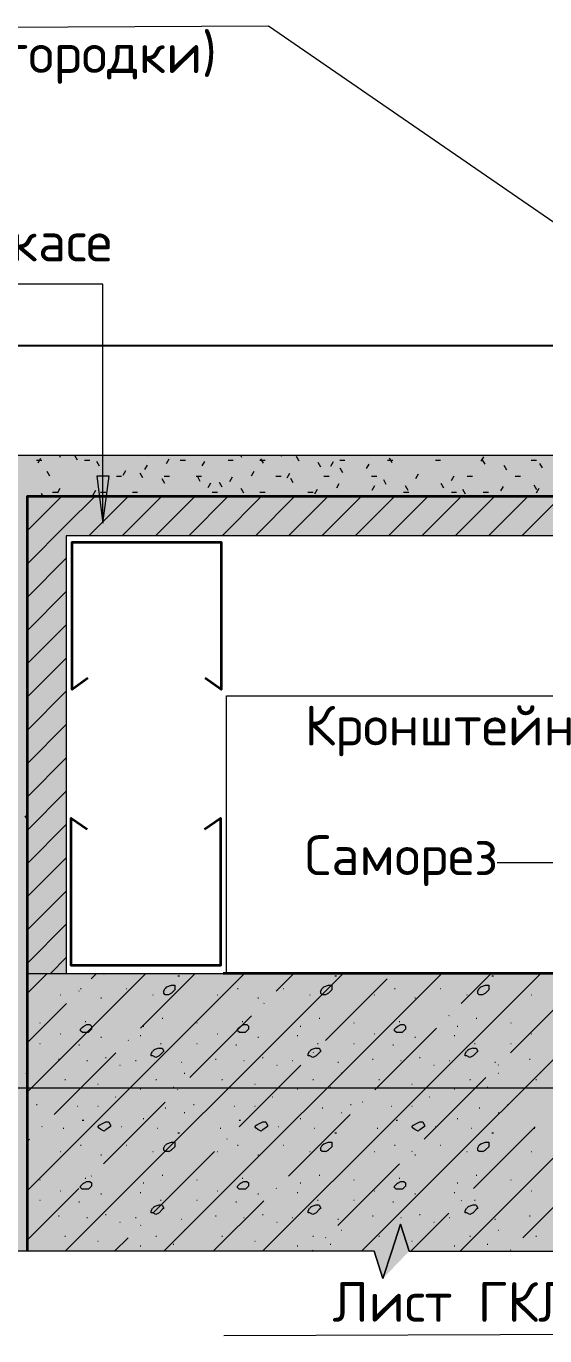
# Model space of a CAD drawing. Header units: millimetres. Extents: x -7839 to 81213, y -1545 to 30369.
# Drawn here: x 75346 to 77349, y 7156 to 12217 of the extents above; entities that cross this region are included whole.
import ezdxf

# ---------------------------------------------------------------- set-up
doc = ezdxf.new("R2010")
doc.units = ezdxf.units.MM
doc.layers.add('PDF _Геометрия', color=7, linetype='Continuous')
doc.layers.add('PDF _Текст', color=7, linetype='Continuous')
doc.layers.add('PDF _Сплошная заливка', color=7, linetype='Continuous', true_color=0xffffff)
doc.styles.add('PDF ISOCPEUR', font='isocpeur.ttf')

msp = doc.modelspace()

# ---------------------------------------------------------------- hatches: boundary and pattern name
at = {"layer": 'PDF _Сплошная заливка', "lineweight": 25, "transparency": 33554559}
for points in [[(79430.917, 10801.581), (79470.956, 10801.581), (79470.956, 10981.864), (80974.053, 10981.864), (80974.053, 10983.503), (72542.3, 10983.503), (72542.3, 10981.864), (79430.917, 10981.864)], [(75349.583, 8556.242), (75501.185, 8556.242), (75501.185, 10399.715), (75349.583, 10399.621), (75349.583, 8738.164)], [(75349.583, 7482.325), (76689.885, 7482.325), (76791.911, 7586.152), (76825.348, 7482.325), (80974.053, 7482.325), (80974.053, 8556.242), (75349.583, 8556.242), (75349.583, 8293.169)]]:
    msp.add_hatch(color=256, dxfattribs=at).paths.add_polyline_path(points)
h = msp.add_hatch(color=256, dxfattribs=at)
h.paths.add_polyline_path([(75182.721, 7482.325), (75349.583, 7482.325), (75349.583, 10399.715), (78347.862, 10399.715), (78347.862, 10448.428), (78338.58, 10469.47), (78334.317, 10492.07), (78335.295, 10515.047), (78341.463, 10537.203), (78352.5, 10557.38), (75167.661, 10557.38), (75167.661, 7482.325)], flags=0)
h.paths.add_polyline_path([(80323.073, 10399.715), (80974.053, 10399.715), (80974.053, 10557.38), (79466.317, 10557.38), (79477.354, 10537.203), (79483.522, 10515.047), (79484.5, 10492.07), (79480.238, 10469.47), (79470.956, 10448.428), (79470.956, 10399.715), (79480.238, 10399.715)], flags=0)
h = msp.add_hatch(color=256, dxfattribs=at)
h.paths.add_polyline_path([(75524.507, 10248.113), (78387.899, 10248.113), (78387.899, 10399.715), (75501.185, 10399.715), (75501.185, 10248.113)], flags=0)
h.paths.add_polyline_path([(80974.053, 10248.113), (80974.053, 10399.715), (79430.917, 10399.715), (79430.917, 10248.113), (80323.073, 10248.113)], flags=0)

# ---------------------------------------------------------------- linework, layer by layer
at = {"layer": 'PDF _Геометрия', "lineweight": 9, "transparency": 33554687}
for points in [[(78366.801, 10782.31), (78230.509, 10905.165), (78203.355, 10865.703), (78366.801, 10782.31), (76281.494, 12217.197), (72922.527, 12199.951)], [(75642.692, 10296.29), (75641.684, 11219.681), (75413.58, 11219.681), (75189.874, 11219.681)], [(75349.583, 7482.325), (75349.583, 10399.715), (78347.862, 10399.715), (78347.862, 10448.428), (78338.58, 10469.47), (78334.317, 10492.07), (78335.295, 10515.047), (78341.463, 10537.203), (78352.5, 10557.38), (75167.661, 10557.38), (75167.661, 7482.325)], [(75386.479, 10540.05), (75406.811, 10540.05)], [(75400.81, 10545.823), (75390.644, 10528.216)], [(75478.624, 10557.38), (75474.807, 10550.767)], [(75544.587, 10539.945), (75534.52, 10557.38)], [(75571.311, 10540.05), (75591.643, 10540.05)], [(75628.748, 10517.394), (75618.582, 10535.002)], [(75819.624, 10556.454), (75819.089, 10557.38)], [(75897.527, 10543.612), (75887.361, 10526.004)], [(75940.976, 10540.05), (75961.307, 10540.05)], [(76035.046, 10535.357), (76024.88, 10517.75)], [(76125.809, 10540.05), (76146.14, 10540.05)], [(76178.823, 10550.411), (76174.799, 10557.38)], [(76249.03, 10540.05), (76269.361, 10540.05)], [(76262.984, 10527.86), (76252.818, 10545.468)], [(76332.328, 10557.38), (76330.723, 10554.598)], [(76400.503, 10536.114), (76390.337, 10553.722)], [(76484.665, 10513.563), (76474.498, 10531.171)], [(76531.763, 10533.146), (76521.597, 10515.538)], [(76557.084, 10540.05), (76577.415, 10540.05)], [(76741.917, 10540.05), (76762.248, 10540.05)], [(76759.701, 10530.072), (76749.536, 10547.679)], [(76926.749, 10540.05), (76947.08, 10540.05)], [(77112.641, 10553.485), (77102.476, 10535.878)], [(77118.9, 10524.029), (77108.734, 10541.637)], [(77296.414, 10540.05), (77316.746, 10540.05)], [(75437.873, 10478.334), (75427.708, 10495.942)], [(75694.532, 10478.439), (75714.865, 10478.439)], [(75729.203, 10498.51), (75719.037, 10480.902)], [(75797.072, 10472.292), (75786.906, 10489.899)], [(75813.366, 10521.06), (75803.2, 10503.453)], [(75879.365, 10478.439), (75899.697, 10478.439)], [(76002.586, 10478.439), (76022.918, 10478.439)], [(76225.92, 10496.298), (76215.755, 10478.69)], [(76310.64, 10478.439), (76330.972, 10478.439)], [(76363.439, 10488.044), (76353.273, 10470.436)], [(76495.473, 10478.439), (76515.805, 10478.439)], [(76568.827, 10491.012), (76558.661, 10508.619)], [(76669.282, 10524.891), (76659.116, 10507.284)], [(76680.306, 10478.439), (76700.638, 10478.439)], [(76860.156, 10485.832), (76849.991, 10468.224)], [(76997.675, 10477.578), (76987.509, 10459.97)], [(77049.971, 10478.439), (77070.302, 10478.439)], [(77203.063, 10501.478), (77192.897, 10519.086)], [(77234.803, 10478.439), (77255.134, 10478.439)], [(77340.581, 10509.732), (77330.415, 10527.34)], [(75476.718, 10430.856), (75466.552, 10413.249)], [(75881.235, 10449.74), (75871.069, 10467.348)], [(76018.753, 10457.995), (76008.588, 10475.603)], [(76057.596, 10451.195), (76047.431, 10433.588)], [(76102.915, 10435.444), (76092.749, 10453.051)], [(76141.759, 10473.747), (76131.593, 10456.139)], [(76187.077, 10412.893), (76176.912, 10430.5)], [(76377.952, 10451.953), (76367.786, 10469.56)], [(76470.152, 10426.433), (76459.987, 10408.825)], [(76554.314, 10448.984), (76544.148, 10431.376)], [(76691.832, 10440.729), (76681.667, 10423.122)], [(76737.151, 10445.91), (76726.985, 10463.517)], [(76821.312, 10423.359), (76811.146, 10440.966)], [(76958.831, 10431.613), (76948.665, 10449.22)], [(77042.993, 10409.062), (77032.827, 10426.669)], [(77188.55, 10438.518), (77178.384, 10420.91)], [(77318.029, 10425.57), (77307.863, 10443.178)], [(77326.068, 10430.263), (77315.903, 10412.656)], [(75349.583, 10395.554), (75353.744, 10399.715)], [(75349.583, 10266.916), (75482.382, 10399.715)], [(75349.583, 10138.278), (75501.185, 10289.879), (75611.02, 10399.715)], [(75412.123, 10399.715), (75405.157, 10411.78)], [(75448.09, 10416.828), (75468.422, 10416.828)], [(75588.057, 10248.113), (75739.659, 10399.715)], [(75614.237, 10422.602), (75604.071, 10404.994)], [(75632.922, 10416.828), (75653.253, 10416.828)], [(75716.694, 10248.113), (75868.296, 10399.715)], [(75756.144, 10416.828), (75776.476, 10416.828)], [(75845.333, 10248.113), (75996.934, 10399.715)], [(75973.97, 10248.113), (76125.572, 10399.715)], [(76064.198, 10416.828), (76084.53, 10416.828)], [(76102.609, 10248.113), (76254.21, 10399.715)], [(76231.247, 10248.113), (76382.849, 10399.715)], [(76249.03, 10416.828), (76269.361, 10416.828)], [(76359.885, 10248.113), (76511.486, 10399.715)], [(76385.99, 10403.882), (76383.585, 10399.715)], [(76433.863, 10416.828), (76454.194, 10416.828)], [(76488.523, 10248.113), (76640.124, 10399.715)], [(76617.161, 10248.113), (76768.763, 10399.715)], [(76745.799, 10248.113), (76897.4, 10399.715)], [(76803.527, 10416.828), (76823.859, 10416.828)], [(76874.437, 10248.113), (77026.039, 10399.715)], [(76882.707, 10401.67), (76881.579, 10399.715)], [(76988.36, 10416.828), (77008.692, 10416.828)], [(77003.076, 10248.113), (77154.676, 10399.715)], [(77111.581, 10416.828), (77131.913, 10416.828)], [(77119.532, 10399.715), (77116.989, 10404.118)], [(77131.713, 10248.113), (77283.314, 10399.715)], [(77260.351, 10248.113), (77411.953, 10399.715)], [(78387.899, 10248.113), (76107.59, 10248.113), (75501.185, 10248.113), (75501.185, 8556.242), (76107.59, 8556.242)], [(75349.583, 10009.64), (75501.185, 10161.241)], [(75349.583, 9881.002), (75501.185, 10032.604)], [(75349.583, 9752.364), (75501.185, 9903.965)], [(75349.583, 9840.988), (75349.373, 9840.624)], [(75349.583, 9623.726), (75501.185, 9775.327)], [(75349.583, 9495.088), (75501.185, 9646.689)], [(75349.583, 9522.264), (75347.969, 9525.059)], [(75349.583, 9366.45), (75501.185, 9518.051)], [(75349.583, 9237.812), (75501.185, 9389.413)], [(75349.583, 9348.102), (75347.161, 9343.907)], [(75349.583, 9109.174), (75501.185, 9260.775)], [(75349.583, 9152.598), (75341.927, 9165.86)], [(75349.583, 8980.536), (75501.185, 9132.137)], [(75349.583, 8851.898), (75501.185, 9003.499)], [(78201.756, 8984.009), (78019.834, 9007.959), (78019.834, 8960.059), (78201.756, 8984.009), (77176.33, 8984.009), (77165.3, 8984.009)], [(75349.583, 8723.259), (75501.185, 8874.861)], [(75349.583, 8594.622), (75501.185, 8746.223)], [(79664.054, 8751.948), (78954.826, 7166.096), (76109.348, 7155.83)], [(75439.842, 8556.242), (75501.185, 8617.585)], [(75349.583, 8478.418), (75427.406, 8556.242)], [(75349.583, 8097.221), (75808.605, 8556.242)], [(75349.583, 7716.024), (76189.802, 8556.242)], [(75349.583, 8556.242), (75501.185, 8556.242)], [(75497.082, 7482.325), (76570.999, 8556.242)], [(75596.584, 8534.821), (75618.005, 8556.242)], [(75646.778, 8552.883), (75640.059, 8556.242)], [(75650.234, 8556.242), (75647.112, 8553.121)], [(75787.183, 8344.222), (75999.203, 8556.242)], [(75878.279, 7482.325), (76952.196, 8556.242)], [(76253.184, 8552.882), (76246.465, 8556.242)], [(76256.639, 8556.242), (76253.518, 8553.121)], [(76259.478, 7482.325), (77333.393, 8556.242)], [(76311.33, 8487.172), (76380.4, 8556.242)], [(76640.675, 7482.325), (77714.59, 8556.242)], [(76859.59, 8552.882), (76852.869, 8556.242)], [(76863.045, 8556.242), (76859.924, 8553.12)], [(77021.872, 7482.325), (78095.789, 8556.242)], [(77026.074, 8439.522), (77142.795, 8556.242)], [(75883.611, 8498.545), (75889.675, 8504.609)], [(75889.583, 8504.703), (75907.775, 8510.767)], [(75907.745, 8510.532), (75919.873, 8510.532), (75919.873, 8498.404), (75919.873, 8492.34)], [(75932.001, 8546.917), (75938.066, 8546.917)], [(76490.016, 8498.544), (76496.08, 8504.608)], [(76495.989, 8504.703), (76514.181, 8510.767)], [(76501.928, 8296.572), (76740.177, 8534.821)], [(76514.151, 8510.532), (76526.279, 8510.532), (76526.279, 8498.404), (76526.279, 8492.34)], [(76538.406, 8546.917), (76544.47, 8546.917)], [(77096.421, 8498.544), (77102.485, 8504.608)], [(77102.395, 8504.702), (77120.587, 8510.766)], [(77120.557, 8510.532), (77132.684, 8510.532), (77132.684, 8498.404), (77132.684, 8492.34)], [(77144.812, 8546.917), (77150.876, 8546.917)], [(75477.197, 8474.147), (75479.231, 8474.147)], [(75548.934, 8487.172), (75550.373, 8488.609)], [(75556.029, 8498.404), (75558.063, 8498.404)], [(75634.863, 8462.02), (75636.896, 8462.02)], [(75731.887, 8498.404), (75733.921, 8498.404)], [(75834.977, 8474.147), (75837.009, 8474.147)], [(75877.048, 8486.534), (75883.112, 8498.663)], [(75883.22, 8474.245), (75877.156, 8480.309)], [(75877.425, 8480.211), (75877.425, 8486.276)], [(75895.617, 8474.147), (75883.489, 8474.147)], [(75907.951, 8479.865), (75895.823, 8473.801)], [(75919.996, 8492.481), (75907.868, 8480.353)], [(76083.603, 8474.147), (76085.635, 8474.147)], [(76162.435, 8498.404), (76164.469, 8498.404)], [(76241.268, 8462.02), (76243.301, 8462.02)], [(76338.293, 8498.404), (76340.326, 8498.404)], [(76441.382, 8474.147), (76443.415, 8474.147)], [(76483.454, 8486.534), (76489.518, 8498.662)], [(76489.626, 8474.245), (76483.562, 8480.309)], [(76483.83, 8480.211), (76483.83, 8486.276)], [(76502.023, 8474.147), (76489.894, 8474.147)], [(76514.357, 8479.865), (76502.229, 8473.802)], [(76526.4, 8492.48), (76514.272, 8480.352)], [(76690.009, 8474.147), (76692.041, 8474.147)], [(76768.841, 8498.404), (76770.874, 8498.404)], [(76847.673, 8462.02), (76849.707, 8462.02)], [(76944.699, 8498.404), (76946.731, 8498.404)], [(77047.788, 8474.147), (77049.821, 8474.147)], [(77089.86, 8486.534), (77095.924, 8498.662)], [(77096.032, 8474.245), (77089.968, 8480.309)], [(77090.236, 8480.211), (77090.236, 8486.276)], [(77108.427, 8474.147), (77096.3, 8474.147)], [(77120.763, 8479.865), (77108.634, 8473.802)], [(77132.806, 8492.48), (77120.678, 8480.352)], [(77216.673, 8248.923), (77454.921, 8487.172)], [(77296.414, 8474.147), (77298.447, 8474.147)], [(75349.583, 8287.82), (75501.284, 8439.522)], [(76263.68, 8439.522), (76265.117, 8440.959)], [(75398.365, 8364.995), (75400.397, 8364.995)], [(75556.152, 8340.879), (75562.216, 8346.943), (75568.28, 8353.007)], [(75568.365, 8352.52), (75580.493, 8358.584)], [(75574.222, 8371.059), (75576.255, 8371.059)], [(75580.286, 8358.93), (75592.414, 8358.93)], [(75592.145, 8359.028), (75598.209, 8352.964)], [(75598.478, 8352.866), (75598.478, 8340.738)], [(75798.592, 8352.866), (75800.626, 8352.866)], [(75871.36, 8383.187), (75873.394, 8383.187)], [(75977.781, 8153.624), (76216.03, 8391.872)], [(76004.77, 8364.995), (76006.803, 8364.995)], [(76162.557, 8340.879), (76168.622, 8346.943), (76174.686, 8353.007)], [(76174.771, 8352.52), (76186.898, 8358.584)], [(76180.627, 8371.059), (76182.661, 8371.059)], [(76186.692, 8358.93), (76198.82, 8358.93)], [(76198.551, 8359.028), (76204.615, 8352.964)], [(76204.884, 8352.866), (76204.884, 8340.738)], [(76404.997, 8352.866), (76407.031, 8352.866)], [(76477.766, 8383.187), (76479.8, 8383.187)], [(76611.175, 8364.995), (76613.209, 8364.995)], [(76768.962, 8340.878), (76775.026, 8346.942), (76781.09, 8353.007)], [(76781.176, 8352.52), (76793.304, 8358.584)], [(76787.033, 8371.059), (76789.067, 8371.059)], [(76793.097, 8358.93), (76805.226, 8358.93)], [(76804.957, 8359.028), (76811.021, 8352.964)], [(76811.29, 8352.866), (76811.29, 8340.738)], [(76978.424, 8391.872), (76979.863, 8393.309)], [(77011.403, 8352.866), (77013.436, 8352.866)], [(77084.172, 8383.187), (77086.206, 8383.187)], [(77217.581, 8364.995), (77219.615, 8364.995)], [(75477.197, 8322.546), (75479.231, 8322.546)], [(75561.824, 8328.708), (75555.76, 8334.772)], [(75556.029, 8334.675), (75556.029, 8340.738)], [(75586.35, 8328.61), (75574.222, 8328.61), (75562.093, 8328.61)], [(75598.601, 8340.879), (75586.472, 8328.751)], [(75634.863, 8310.418), (75636.896, 8310.418)], [(75786.464, 8316.482), (75788.498, 8316.482)], [(76083.603, 8322.546), (76085.635, 8322.546)], [(76168.23, 8328.708), (76162.166, 8334.772)], [(76162.435, 8334.675), (76162.435, 8340.738)], [(76192.756, 8328.61), (76180.627, 8328.61), (76168.499, 8328.61)], [(76205.005, 8340.879), (76192.878, 8328.751)], [(76241.268, 8310.418), (76243.301, 8310.418)], [(76392.87, 8316.482), (76394.902, 8316.482)], [(76690.009, 8322.546), (76692.041, 8322.546)], [(76692.527, 8105.974), (76930.775, 8344.222)], [(76774.636, 8328.708), (76768.572, 8334.772)], [(76768.841, 8334.675), (76768.841, 8340.738)], [(76799.161, 8328.61), (76787.033, 8328.61), (76774.905, 8328.61)], [(76811.411, 8340.878), (76799.283, 8328.75)], [(76847.673, 8310.418), (76849.707, 8310.418)], [(76999.275, 8316.482), (77001.308, 8316.482)], [(77296.414, 8322.546), (77298.447, 8322.546)], [(75398.365, 8286.162), (75400.397, 8286.162)], [(75549.965, 8280.098), (75551.999, 8280.098)], [(75739.533, 8296.572), (75740.971, 8298.01)], [(75828.535, 8243.973), (75834.599, 8256.101)], [(75835.098, 8255.983), (75841.162, 8262.046)], [(75841.07, 8262.14), (75859.264, 8268.205)], [(75859.232, 8267.97), (75871.36, 8267.97)], [(75877.547, 8255.983), (75871.483, 8249.919), (75859.355, 8237.79)], [(75865.296, 8286.162), (75867.33, 8286.162)], [(75871.183, 8267.706), (75877.246, 8255.578)], [(76004.77, 8286.162), (76006.803, 8286.162)], [(76156.371, 8280.098), (76158.405, 8280.098)], [(76434.941, 8243.972), (76441.005, 8256.1)], [(76441.504, 8255.982), (76447.568, 8262.046)], [(76447.476, 8262.14), (76465.669, 8268.204)], [(76454.278, 8248.923), (76455.716, 8250.36)], [(76465.638, 8267.97), (76477.766, 8267.97)], [(76483.953, 8255.982), (76477.889, 8249.918), (76465.759, 8237.79)], [(76471.702, 8286.162), (76473.736, 8286.162)], [(76477.588, 8267.706), (76483.654, 8255.578)], [(76611.175, 8286.162), (76613.209, 8286.162)], [(76762.777, 8280.098), (76764.81, 8280.098)], [(77041.347, 8243.971), (77047.411, 8256.1)], [(77047.91, 8255.981), (77053.973, 8262.046)], [(77053.883, 8262.14), (77072.075, 8268.204)], [(77072.044, 8267.97), (77084.172, 8267.97)], [(77090.357, 8255.981), (77084.293, 8249.917), (77072.165, 8237.789)], [(77078.108, 8286.162), (77080.14, 8286.162)], [(77083.995, 8267.707), (77090.059, 8255.578)], [(77217.581, 8286.162), (77219.615, 8286.162)], [(75453.636, 8010.675), (75691.884, 8248.923)], [(75471.133, 8225.521), (75473.166, 8225.521)], [(75580.286, 8219.457), (75582.319, 8219.457)], [(75653.055, 8231.585), (75655.087, 8231.585)], [(75707.631, 8201.265), (75709.664, 8201.265)], [(75768.272, 8219.457), (75770.305, 8219.457)], [(75834.977, 8237.65), (75828.913, 8237.65), (75828.913, 8243.714)], [(75846.892, 8231.487), (75834.764, 8237.551)], [(75859.44, 8237.302), (75847.311, 8231.239)], [(75944.13, 8213.393), (75946.162, 8213.393)], [(76077.539, 8225.521), (76079.571, 8225.521)], [(76168.38, 7963.025), (76406.628, 8201.273)], [(76186.692, 8219.457), (76188.725, 8219.457)], [(76259.461, 8231.585), (76261.493, 8231.585)], [(76314.037, 8201.265), (76316.07, 8201.265)], [(76374.678, 8219.457), (76376.71, 8219.457)], [(76441.382, 8237.65), (76435.318, 8237.65), (76435.318, 8243.714)], [(76453.297, 8231.487), (76441.17, 8237.551)], [(76465.844, 8237.302), (76453.716, 8231.239)], [(76550.534, 8213.393), (76552.568, 8213.393)], [(76683.945, 8225.521), (76685.977, 8225.521)], [(76793.097, 8219.457), (76795.131, 8219.457)], [(76865.866, 8231.585), (76867.899, 8231.585)], [(76920.442, 8201.265), (76922.476, 8201.265)], [(76981.082, 8219.457), (76983.116, 8219.457)], [(77047.788, 8237.65), (77041.723, 8237.65), (77041.723, 8243.714)], [(77059.703, 8231.487), (77047.574, 8237.551)], [(77072.25, 8237.303), (77060.122, 8231.239)], [(77156.94, 8213.393), (77158.974, 8213.393)], [(77169.024, 8201.273), (77170.461, 8202.711)], [(77290.349, 8225.521), (77292.383, 8225.521)], [(75349.583, 8166.826), (75346.351, 8172.426)], [(75349.852, 8170.945), (75351.885, 8170.945)], [(75956.258, 8170.945), (75958.29, 8170.945)], [(76562.664, 8170.945), (76564.696, 8170.945)], [(76883.125, 7915.375), (77121.374, 8153.624)], [(77169.068, 8170.945), (77171.102, 8170.945)], [(77989.566, 8113.239), (77807.645, 8137.189), (77807.645, 8089.288), (77989.566, 8113.239), (73987.764, 8113.239), (73885.086, 8113.239)], [(75495.389, 8146.689), (75497.423, 8146.689)], [(75622.734, 8128.496), (75624.768, 8128.496)], [(75786.464, 8110.304), (75788.498, 8110.304)], [(75847.104, 8146.689), (75849.138, 8146.689)], [(75913.809, 8116.369), (75915.843, 8116.369)], [(75930.131, 8105.974), (75931.57, 8107.412)], [(76101.795, 8146.689), (76103.829, 8146.689)], [(76229.14, 8128.496), (76231.174, 8128.496)], [(76392.87, 8110.304), (76394.902, 8110.304)], [(76453.51, 8146.689), (76455.543, 8146.689)], [(76520.215, 8116.369), (76522.247, 8116.369)], [(76708.2, 8146.689), (76710.233, 8146.689)], [(76835.545, 8128.496), (76837.578, 8128.496)], [(76999.275, 8110.304), (77001.308, 8110.304)], [(77059.916, 8146.689), (77061.949, 8146.689)], [(77126.621, 8116.369), (77128.653, 8116.369)], [(77314.606, 8146.689), (77316.639, 8146.689)], [(75386.236, 8049.663), (75388.269, 8049.663)], [(75644.234, 7820.076), (75882.483, 8058.324)], [(75689.44, 8079.984), (75691.472, 8079.984)], [(75992.641, 8049.663), (75994.675, 8049.663)], [(76295.844, 8079.984), (76297.878, 8079.984)], [(76599.047, 8049.663), (76601.081, 8049.663)], [(76644.877, 8058.324), (76646.314, 8059.762)], [(76902.25, 8079.984), (76904.284, 8079.984)], [(77205.453, 8049.663), (77207.486, 8049.663)], [(75349.852, 8019.343), (75351.885, 8019.343)], [(75543.901, 8043.599), (75545.935, 8043.599)], [(75622.734, 8043.599), (75624.768, 8043.599)], [(75883.489, 8037.536), (75885.522, 8037.536)], [(75956.258, 8019.343), (75958.29, 8019.343)], [(76150.307, 8043.599), (76152.34, 8043.599)], [(76229.14, 8043.599), (76231.174, 8043.599)], [(76358.98, 7772.426), (76597.227, 8010.675)], [(76489.894, 8037.536), (76491.928, 8037.536)], [(76562.664, 8019.343), (76564.696, 8019.343)], [(76756.713, 8043.599), (76758.746, 8043.599)], [(76835.545, 8043.599), (76837.578, 8043.599)], [(77096.3, 8037.536), (77098.334, 8037.536)], [(77169.068, 8019.343), (77171.102, 8019.343)], [(75349.583, 7992.664), (75348.78, 7991.273)], [(75405.986, 7963.025), (75407.423, 7964.462)], [(75489.325, 7958.703), (75491.359, 7958.703)], [(75562.093, 7989.023), (75568.158, 7989.023)], [(75628.529, 7958.801), (75622.465, 7964.865)], [(75622.857, 7964.907), (75628.92, 7970.972)], [(75634.594, 7952.737), (75628.53, 7958.8)], [(75629.005, 7970.484), (75641.133, 7976.548), (75653.261, 7982.612)], [(75646.778, 7946.476), (75634.649, 7952.541)], [(75653.176, 7952.78), (75647.112, 7946.716)], [(75653.055, 7982.959), (75665.183, 7982.959)], [(75671.394, 7964.613), (75653.202, 7952.485)], [(75665.005, 7982.695), (75671.069, 7970.567)], [(75671.247, 7970.831), (75671.247, 7964.767)], [(75713.695, 7964.767), (75715.728, 7964.767)], [(75798.592, 7995.087), (75800.626, 7995.087)], [(75853.168, 7958.703), (75855.202, 7958.703)], [(76095.731, 7958.703), (76097.765, 7958.703)], [(76168.499, 7989.023), (76174.563, 7989.023)], [(76234.935, 7958.801), (76228.871, 7964.865)], [(76229.262, 7964.907), (76235.326, 7970.971)], [(76241, 7952.737), (76234.935, 7958.8)], [(76235.411, 7970.484), (76247.539, 7976.548), (76259.667, 7982.612)], [(76253.184, 7946.476), (76241.055, 7952.54)], [(76259.582, 7952.779), (76253.518, 7946.715)], [(76259.461, 7982.959), (76271.588, 7982.959)], [(76277.8, 7964.614), (76259.608, 7952.486)], [(76271.411, 7982.696), (76277.475, 7970.567)], [(76277.652, 7970.831), (76277.652, 7964.767)], [(76320.101, 7964.767), (76322.134, 7964.767)], [(76404.997, 7995.087), (76407.031, 7995.087)], [(76459.574, 7958.703), (76461.607, 7958.703)], [(76702.136, 7958.703), (76704.169, 7958.703)], [(76774.905, 7989.023), (76780.969, 7989.023)], [(76841.34, 7958.801), (76835.277, 7964.865)], [(76835.667, 7964.907), (76841.731, 7970.971)], [(76847.404, 7952.737), (76841.34, 7958.8)], [(76841.817, 7970.484), (76853.945, 7976.549)], [(76859.588, 7946.476), (76847.461, 7952.54)], [(76853.945, 7976.548), (76866.073, 7982.613)], [(76865.988, 7952.779), (76859.924, 7946.715)], [(76865.866, 7982.959), (76877.994, 7982.959)], [(76884.207, 7964.615), (76866.014, 7952.487)], [(76877.817, 7982.697), (76883.882, 7970.568)], [(76884.058, 7970.831), (76884.058, 7964.767)], [(76926.507, 7964.767), (76928.54, 7964.767)], [(77011.403, 7995.087), (77013.436, 7995.087)], [(77065.98, 7958.703), (77068.013, 7958.703)], [(77073.724, 7724.777), (77311.973, 7963.025)], [(77308.542, 7958.703), (77310.575, 7958.703)], [(75349.583, 7906.623), (75358.336, 7915.375)], [(75883.611, 7892.139), (75889.675, 7898.203)], [(75889.583, 7898.298), (75907.775, 7904.362)], [(75907.745, 7904.127), (75919.873, 7904.127), (75919.873, 7891.998), (75919.873, 7885.934)], [(75932.001, 7940.511), (75938.066, 7940.511)], [(76120.73, 7915.375), (76122.168, 7916.813)], [(76490.016, 7892.138), (76496.08, 7898.202)], [(76495.989, 7898.297), (76514.182, 7904.361)], [(76514.151, 7904.127), (76526.279, 7904.127), (76526.279, 7891.998), (76526.279, 7885.934)], [(76538.406, 7940.511), (76544.47, 7940.511)], [(77096.421, 7892.138), (77102.485, 7898.202)], [(77102.395, 7898.296), (77120.588, 7904.36)], [(77120.557, 7904.127), (77132.684, 7904.127), (77132.684, 7891.998), (77132.684, 7885.934)], [(77144.812, 7940.511), (77150.876, 7940.511)], [(75477.197, 7867.742), (75479.231, 7867.742)], [(75556.029, 7891.998), (75558.063, 7891.998)], [(75634.863, 7855.614), (75636.896, 7855.614)], [(75731.887, 7891.998), (75733.921, 7891.998)], [(75834.833, 7629.477), (76073.081, 7867.725)], [(75834.977, 7867.742), (75837.009, 7867.742)], [(75877.048, 7880.129), (75883.112, 7892.257)], [(75883.22, 7867.84), (75877.156, 7873.904)], [(75877.425, 7873.806), (75877.425, 7879.87)], [(75895.617, 7867.742), (75883.489, 7867.742)], [(75907.951, 7873.459), (75895.823, 7867.395)], [(75919.996, 7886.075), (75907.868, 7873.947)], [(76083.603, 7867.742), (76085.635, 7867.742)], [(76162.435, 7891.998), (76164.469, 7891.998)], [(76241.268, 7855.614), (76243.301, 7855.614)], [(76338.293, 7891.998), (76340.326, 7891.998)], [(76441.382, 7867.742), (76443.415, 7867.742)], [(76483.454, 7880.129), (76489.518, 7892.257)], [(76489.626, 7867.84), (76483.561, 7873.904)], [(76483.83, 7873.806), (76483.83, 7879.87)], [(76502.023, 7867.742), (76489.894, 7867.742)], [(76514.357, 7873.46), (76502.229, 7867.395)], [(76526.4, 7886.074), (76514.272, 7873.947)], [(76690.009, 7867.742), (76692.041, 7867.742)], [(76768.841, 7891.998), (76770.874, 7891.998)], [(76835.476, 7867.725), (76836.914, 7869.163)], [(76847.673, 7855.614), (76849.707, 7855.614)], [(76944.699, 7891.998), (76946.731, 7891.998)], [(77047.788, 7867.742), (77049.821, 7867.742)], [(77089.86, 7880.128), (77095.924, 7892.257)], [(77096.031, 7867.84), (77089.967, 7873.904)], [(77090.236, 7873.806), (77090.236, 7879.87)], [(77108.427, 7867.742), (77096.3, 7867.742)], [(77120.763, 7873.46), (77108.635, 7867.396)], [(77132.806, 7886.074), (77120.678, 7873.946)], [(77296.414, 7867.742), (77298.447, 7867.742)], [(76549.577, 7581.827), (76787.826, 7820.076)], [(75398.365, 7758.589), (75400.397, 7758.589)], [(75556.152, 7734.474), (75562.216, 7740.538), (75568.28, 7746.601)], [(75568.365, 7746.113), (75580.494, 7752.178)], [(75574.222, 7764.653), (75576.255, 7764.653)], [(75580.286, 7752.525), (75592.414, 7752.525)], [(75592.145, 7752.623), (75598.209, 7746.559)], [(75596.584, 7772.426), (75598.021, 7773.864)], [(75598.478, 7746.461), (75598.478, 7734.333)], [(75798.592, 7746.461), (75800.626, 7746.461)], [(75871.36, 7776.781), (75873.394, 7776.781)], [(76004.77, 7758.589), (76006.803, 7758.589)], [(76162.557, 7734.473), (76168.622, 7740.537), (76174.686, 7746.601)], [(76174.771, 7746.114), (76186.898, 7752.178)], [(76180.627, 7764.653), (76182.661, 7764.653)], [(76186.692, 7752.525), (76198.82, 7752.525)], [(76198.551, 7752.623), (76204.615, 7746.559)], [(76204.884, 7746.461), (76204.884, 7734.333)], [(76404.997, 7746.461), (76407.031, 7746.461)], [(76477.766, 7776.781), (76479.8, 7776.781)], [(76611.175, 7758.589), (76613.209, 7758.589)], [(76775.026, 7740.537), (76781.09, 7746.601)], [(76781.176, 7746.114), (76793.304, 7752.178)], [(76787.033, 7764.653), (76789.067, 7764.653)], [(76793.097, 7752.525), (76805.226, 7752.525)], [(76804.956, 7752.623), (76811.021, 7746.559)], [(76811.29, 7746.461), (76811.29, 7734.333)], [(77011.403, 7746.461), (77013.436, 7746.461)], [(77084.172, 7776.781), (77086.206, 7776.781)], [(77217.581, 7758.589), (77219.615, 7758.589)], [(77264.323, 7534.178), (77502.571, 7772.426)], [(75349.583, 7525.425), (75548.934, 7724.777)], [(75477.197, 7716.141), (75479.231, 7716.141)], [(75561.824, 7722.303), (75555.76, 7728.367)], [(75556.029, 7728.269), (75556.029, 7734.333)], [(75586.35, 7722.205), (75574.222, 7722.205), (75562.093, 7722.205)], [(75598.601, 7734.474), (75586.472, 7722.345)], [(75634.863, 7704.012), (75636.896, 7704.012)], [(75786.464, 7710.076), (75788.498, 7710.076)], [(76083.603, 7716.141), (76085.635, 7716.141)], [(76168.23, 7722.303), (76162.166, 7728.367)], [(76162.435, 7728.269), (76162.435, 7734.333)], [(76192.756, 7722.205), (76180.627, 7722.205), (76168.499, 7722.205)], [(76205.005, 7734.473), (76192.878, 7722.345)], [(76241.268, 7704.012), (76243.301, 7704.012)], [(76311.33, 7724.777), (76312.767, 7726.214)], [(76392.87, 7710.076), (76394.902, 7710.076)], [(76690.009, 7716.141), (76692.041, 7716.141)], [(76774.636, 7722.303), (76768.572, 7728.367)], [(76768.841, 7728.269), (76768.841, 7734.333)], [(76768.962, 7734.472), (76775.026, 7740.536)], [(76799.161, 7722.205), (76787.033, 7722.205), (76774.905, 7722.205)], [(76811.411, 7734.472), (76799.283, 7722.344)], [(76847.673, 7704.012), (76849.707, 7704.012)], [(76999.275, 7710.076), (77001.308, 7710.076)], [(77296.414, 7716.141), (77298.447, 7716.141)], [(75398.365, 7679.756), (75400.397, 7679.756)], [(75549.965, 7673.692), (75551.999, 7673.692)], [(75828.535, 7637.567), (75834.599, 7649.696)], [(75835.098, 7649.577), (75841.162, 7655.641)], [(75841.072, 7655.735), (75859.264, 7661.799)], [(75859.232, 7661.564), (75871.36, 7661.564)], [(75877.547, 7649.577), (75871.483, 7643.513), (75859.355, 7631.385)], [(75865.296, 7679.756), (75867.33, 7679.756)], [(75871.183, 7661.301), (75877.248, 7649.172)], [(76004.77, 7679.756), (76006.803, 7679.756)], [(76068.878, 7482.325), (76263.68, 7677.127)], [(76156.371, 7673.692), (76158.405, 7673.692)], [(76434.941, 7637.566), (76441.005, 7649.695)], [(76441.504, 7649.576), (76447.568, 7655.64)], [(76447.478, 7655.735), (76465.669, 7661.799)], [(76465.638, 7661.564), (76477.766, 7661.564)], [(76483.953, 7649.576), (76477.889, 7643.512), (76465.759, 7631.384)], [(76471.702, 7679.756), (76473.736, 7679.756)], [(76477.59, 7661.301), (76483.654, 7649.173)], [(76611.175, 7679.756), (76613.209, 7679.756)], [(76762.777, 7673.692), (76764.81, 7673.692)], [(77026.074, 7677.127), (77027.512, 7678.565)], [(77041.347, 7637.566), (77047.411, 7649.694)], [(77047.91, 7649.576), (77053.973, 7655.64)], [(77053.883, 7655.734), (77072.075, 7661.798)], [(77072.044, 7661.564), (77084.172, 7661.564)], [(77090.357, 7649.576), (77084.293, 7643.511), (77072.165, 7631.384)], [(77078.108, 7679.756), (77080.14, 7679.756)], [(77083.995, 7661.301), (77090.059, 7649.173)], [(77217.581, 7679.756), (77219.615, 7679.756)], [(75471.133, 7619.116), (75473.166, 7619.116)], [(75580.286, 7613.052), (75582.319, 7613.052)], [(75653.055, 7625.18), (75655.087, 7625.18)], [(75707.631, 7594.86), (75709.664, 7594.86)], [(75768.272, 7613.052), (75770.305, 7613.052)], [(75834.977, 7631.244), (75828.913, 7631.244), (75828.913, 7637.308)], [(75846.892, 7625.081), (75834.762, 7631.145)], [(75859.44, 7630.897), (75847.312, 7624.832)], [(75944.13, 7606.988), (75946.162, 7606.988)], [(76077.539, 7619.116), (76079.571, 7619.116)], [(76186.692, 7613.052), (76188.725, 7613.052)], [(76259.461, 7625.18), (76261.493, 7625.18)], [(76314.037, 7594.86), (76316.07, 7594.86)], [(76374.678, 7613.052), (76376.71, 7613.052)], [(76441.382, 7631.244), (76435.318, 7631.244), (76435.318, 7637.308)], [(76453.296, 7625.081), (76441.168, 7631.145)], [(76465.846, 7630.897), (76453.718, 7624.833)], [(76550.534, 7606.988), (76552.568, 7606.988)], [(76683.945, 7619.116), (76685.977, 7619.116)], [(76793.097, 7613.052), (76795.131, 7613.052)], [(76831.273, 7482.325), (76978.424, 7629.477)], [(76865.866, 7625.18), (76867.899, 7625.18)], [(76920.442, 7594.86), (76922.476, 7594.86)], [(76981.082, 7613.052), (76983.116, 7613.052)], [(77047.788, 7631.244), (77041.723, 7631.244), (77041.723, 7637.308)], [(77059.702, 7625.08), (77047.574, 7631.145)], [(77072.251, 7630.897), (77060.122, 7624.833)], [(77156.94, 7606.988), (77158.974, 7606.988)], [(77290.349, 7619.116), (77292.383, 7619.116)], [(75349.852, 7564.539), (75351.885, 7564.539)], [(75787.183, 7581.827), (75788.62, 7583.265)], [(75956.258, 7564.539), (75958.29, 7564.539)], [(76562.664, 7564.539), (76564.696, 7564.539)], [(77169.068, 7564.539), (77171.102, 7564.539)], [(75495.389, 7540.283), (75497.423, 7540.283)], [(75622.734, 7522.091), (75624.768, 7522.091)], [(75687.681, 7482.325), (75739.533, 7534.178)], [(75786.464, 7503.899), (75788.498, 7503.899)], [(75847.104, 7540.283), (75849.138, 7540.283)], [(75913.809, 7509.963), (75915.843, 7509.963)], [(76101.795, 7540.283), (76103.829, 7540.283)], [(76229.14, 7522.091), (76231.174, 7522.091)], [(76392.87, 7503.899), (76394.902, 7503.899)], [(76453.51, 7540.283), (76455.543, 7540.283)], [(76501.928, 7534.178), (76503.366, 7535.615)], [(76520.215, 7509.963), (76522.247, 7509.963)], [(76708.2, 7540.283), (76710.233, 7540.283)], [(76835.545, 7522.091), (76837.578, 7522.091)], [(76999.275, 7503.899), (77001.308, 7503.899)], [(77059.916, 7540.283), (77061.949, 7540.283)], [(77126.621, 7509.963), (77128.653, 7509.963)], [(77314.606, 7540.283), (77316.639, 7540.283)], [(76450.075, 7482.325), (76454.278, 7486.528)], [(77216.673, 7486.528), (77218.111, 7487.966)]]:
    msp.add_lwpolyline(points, dxfattribs=at)
at = {"layer": 'PDF _Геометрия', "lineweight": 20, "transparency": 33554687}
for points in [[(80974.053, 10983.503), (72542.3, 10983.503), (80974.053, 10983.503)], [(72542.3, 10981.864), (78530.503, 10981.864), (72542.3, 10981.864)], [(76689.885, 7482.325), (76724.031, 7377.235), (76689.885, 7482.325), (72542.3, 7482.325), (72542.3, 10613.023), (72647.333, 10646.375), (72542.3, 10679.727), (72437.21, 10713.873), (72542.3, 10748.018), (72437.21, 10713.873), (72542.3, 10679.727), (72647.333, 10646.375), (72542.3, 10613.023)], [(76825.348, 7482.325), (80974.053, 7482.325), (80974.053, 10613.023), (80869.019, 10646.375), (80974.053, 10679.727), (81079.143, 10713.873), (80974.053, 10748.018), (81079.143, 10713.873), (80974.053, 10679.727), (80869.019, 10646.375), (80974.053, 10613.023)], [(76119.719, 8556.242), (80974.053, 8556.242)]]:
    msp.add_lwpolyline(points, dxfattribs=at)
at = {"layer": 'PDF _Геометрия', "lineweight": 9, "transparency": 33554687}
for points in [[(75642.692, 10296.29), (75666.444, 10478.238), (75618.542, 10478.185)], [(75501.185, 10248.038), (75501.185, 8556.242), (76119.719, 8556.242), (76119.719, 9629.58), (78209.6, 9629.58), (78209.6, 9786.77), (78229.835, 9786.77), (78234.04, 9786.278), (78238.016, 9784.827), (78241.55, 9782.497), (78244.45, 9779.413), (78246.558, 9775.742), (78256.9, 9751.599), (78256.9, 9856.188), (78256.9, 10134.534), (78387.899, 10134.534), (78387.899, 10248.038)]]:
    msp.add_lwpolyline(points, close=True, dxfattribs=at)
at = {"layer": 'PDF _Геометрия', "lineweight": 35, "transparency": 33554687}
for points in [[(78387.899, 10399.715), (76107.59, 10399.715), (75501.185, 10399.715), (75349.583, 10399.715), (75349.583, 8556.242), (75349.583, 7482.325)], [(75584.674, 9697.259), (75523.172, 9654.194), (75523.172, 10223.68), (76099.257, 10223.68), (76099.257, 9654.194), (76037.755, 9697.259)], [(76035.074, 9113.239), (76096.577, 9156.303), (76096.577, 8586.817), (75520.492, 8586.817), (75520.492, 9156.303), (75581.994, 9113.239)], [(80974.053, 8556.242), (76107.59, 8556.242)]]:
    msp.add_lwpolyline(points, dxfattribs=at)
at = {"layer": 'PDF _Геометрия', "lineweight": 20, "transparency": 33554687}
msp.add_lwpolyline([(76758.177, 7482.325), (76791.529, 7587.358), (76824.881, 7482.325), (76791.529, 7587.358), (76758.177, 7482.325), (76724.031, 7377.235)], close=True, dxfattribs=at)
at = {"layer": 'PDF _Сплошная заливка', "color": 7, "lineweight": 9, "transparency": 33554559}
msp.add_solid([(75642.692, 10296.29), (75666.444, 10478.238), (75618.542, 10478.185)], dxfattribs=at)
at = {"layer": 'PDF _Сплошная заливка', "lineweight": 9, "transparency": 33554559}
for points in [[(76724.031, 7377.235), (76791.529, 7587.358), (76689.885, 7482.325)], [(76724.031, 7377.235), (76824.881, 7482.325), (76758.177, 7482.325), (76791.529, 7587.358)]]:
    msp.add_solid(points, dxfattribs=at)

# ---------------------------------------------------------------- texts
at = {"layer": 'PDF _Текст', "lineweight": 25, "transparency": 33554687, "attachment_point": 4, "style": 'PDF ISOCPEUR'}
for s, insert, char_height in [('трансформируемой перегородки)', (72922.527, 12092.132), 154.02702), ('ГКЛ на одинарном каркасе', (73021.583, 11364.143), 154.02702), ('Кронштейн', (76421.64, 9493.574), 154.027), ('Саморез', (76421.64, 8992.281), 154.027), ('Лист ГКЛ (толщ. 12,5 мм)', (76528.9, 7266.213), 154.02702)]:
    msp.add_mtext(s, dxfattribs=dict(at, insert=insert, char_height=char_height))

doc.saveas('drawing.dxf')
